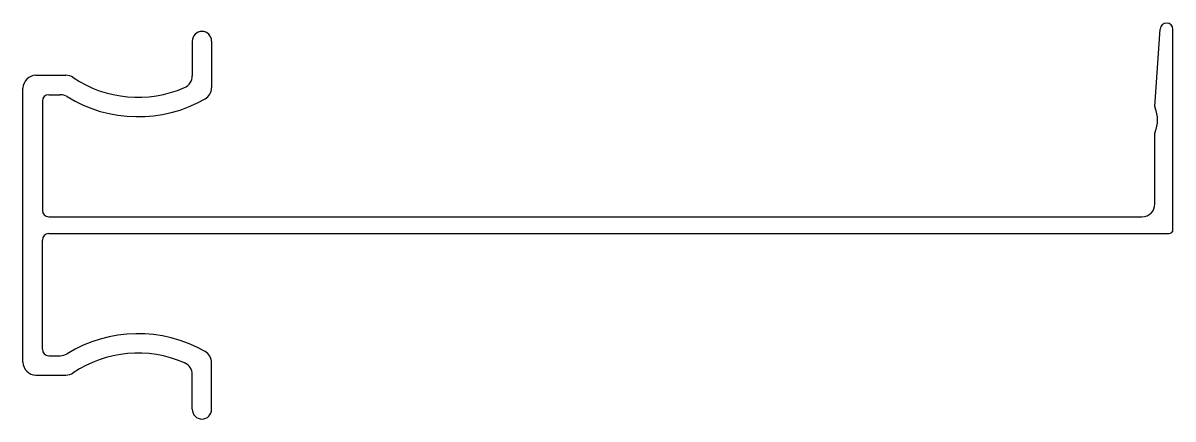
# Model space of a CAD drawing. Extents: x 4295.4 to 4384.4, y 820.8 to 851.4.
import ezdxf

# ---------------------------------------------------------------- set-up
doc = ezdxf.new("R2010")
doc.units = 0
doc.layers.get('0').update_dxf_attribs({"linetype": 'CONTINUOUS'})

msp = doc.modelspace()

# ---------------------------------------------------------------- linework, layer by layer
for p, q in [((4383.018, 844.943), (4383.415, 850.938)), ((4384.414, 835.405), (4384.414, 850.905)), ((4308.514, 850.005), (4308.514, 847.323)), ((4310.014, 850.005), (4310.014, 846.399)), ((4296.414, 847.355), (4298.736, 847.355)), ((4295.414, 825.155), (4295.414, 846.355)), ((4297.414, 845.855), (4298.297, 845.855)), ((4296.914, 845.355), (4296.914, 836.905)), ((4383.014, 837.405), (4383.014, 842.876)), ((4297.414, 836.405), (4382.014, 836.405)), ((4297.414, 835.105), (4384.114, 835.105)), ((4296.914, 826.155), (4296.914, 834.605)), ((4297.414, 825.655), (4298.297, 825.655)), ((4310.014, 821.505), (4310.014, 825.111)), ((4296.414, 824.155), (4298.736, 824.155)), ((4308.514, 821.505), (4308.514, 824.187))]:
    msp.add_line(p, q)
for centre, radius, start, end in [((4383.914, 850.905), 0.5, 0, 176.20908), ((4309.264, 850.005), 0.75, 0, 180), ((4296.414, 846.355), 1, 90, 180), ((4298.736, 846.355), 1, 56.09874, 90), ((4307.514, 847.323), 1, 293.57818, 0), ((4304.314, 854.655), 9, 236.09874, 293.57818), ((4309.014, 846.399), 1, 299.6524, 0), ((4297.414, 845.355), 0.5, 90, 180), ((4298.297, 844.855), 1, 58.44891, 90), ((4304.314, 854.655), 10.5, 238.44891, 299.6524), ((4383.267, 844.927), 0.25, 176.20908, 201.80194), ((4380.714, 843.905), 2.5, 338.0136, 21.80194), ((4383.264, 842.876), 0.25, 158.0136, 180), ((4297.414, 836.905), 0.5, 180, 270), ((4382.014, 837.405), 1, 270, 0), ((4297.414, 834.605), 0.5, 90, 180), ((4384.114, 835.405), 0.3, 270, 0), ((4304.314, 816.855), 10.5, 60.3476, 121.55109), ((4297.414, 826.155), 0.5, 180, 270), ((4309.014, 825.111), 1, 0, 60.3476), ((4296.414, 825.155), 1, 180, 270), ((4298.297, 826.655), 1, 270, 301.55109), ((4304.314, 816.855), 9, 66.42182, 123.90126), ((4307.514, 824.187), 1, 0, 66.42182), ((4298.736, 825.155), 1, 270, 303.90126), ((4309.264, 821.505), 0.75, 180, 0)]:
    msp.add_arc(centre, radius, start, end)

doc.saveas('drawing.dxf')
